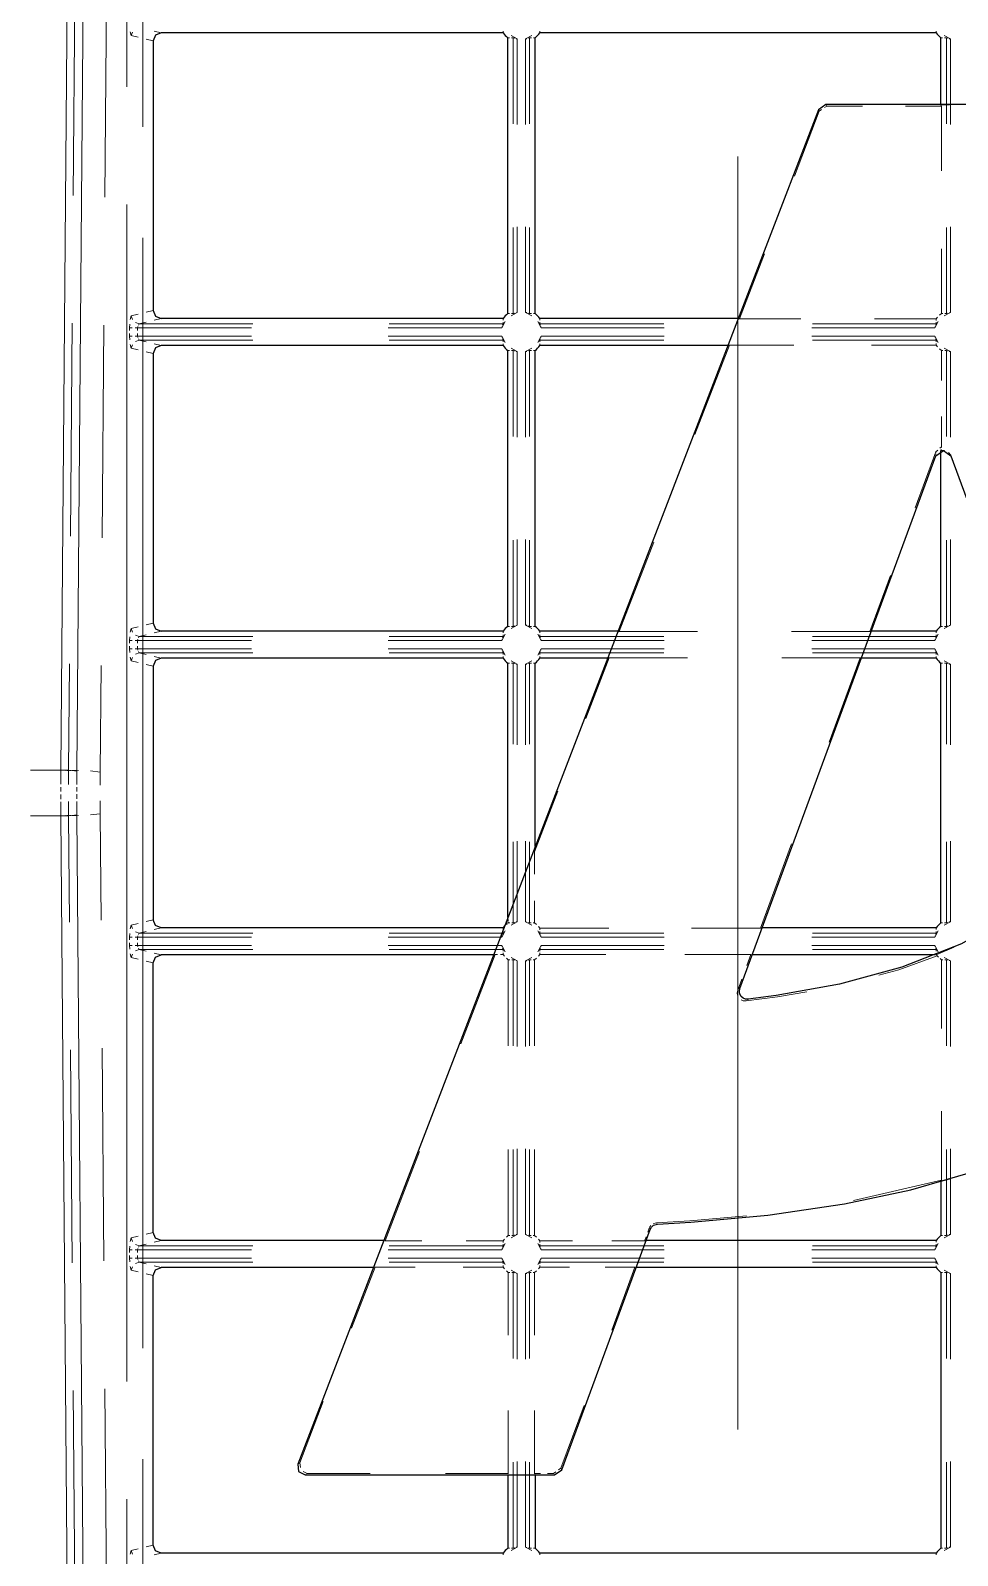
# Model space of a CAD drawing. Header units: millimetres. Extents: x 0 to 1989, y -338 to 950.
# Drawn here: x 734.3 to 849.9, y 416 to 606.2 of the extents above; entities that cross this region are included whole.
import ezdxf

# ---------------------------------------------------------------- set-up
doc = ezdxf.new("R2010")
doc.units = ezdxf.units.MM
doc.layers.add('DETAIL', color=8, linetype='Continuous')
doc.layers.add('FINE', color=9, linetype='Continuous')

msp = doc.modelspace()

# ---------------------------------------------------------------- linework, layer by layer
at = {"layer": 'DETAIL', "lineweight": 25}
for p, q in [((749.62, 604.89), (749.62, 571.28)), ((793.27, 605.88), (750.63, 605.88)), ((793.86, 570.87), (793.86, 605.29)), ((797.26, 570.87), (797.26, 605.29)), ((847.27, 605.88), (797.85, 605.88)), ((847.86, 596.95), (847.86, 605.29)), ((832.58, 596.31), (767.67, 427.37)), ((833.51, 596.95), (832.58, 596.31)), ((862.38, 596.95), (833.51, 596.95)), ((793.27, 570.28), (750.63, 570.28)), ((822.58, 570.28), (797.85, 570.28)), ((793.27, 566.88), (750.63, 566.88)), ((821.27, 566.88), (797.85, 566.88)), ((749.62, 565.89), (749.62, 532.28)), ((793.86, 531.87), (793.86, 566.29)), ((797.26, 531.87), (797.26, 566.29)), ((847.86, 531.87), (847.86, 553.76)), ((822.79, 486.68), (847.24, 553.14)), ((849.11, 553.14), (866.65, 505.34)), ((793.27, 531.28), (750.63, 531.28)), ((807.59, 531.28), (797.85, 531.28)), ((847.27, 531.28), (839.2, 531.28)), ((793.27, 527.88), (750.63, 527.88)), ((793.86, 495.55), (793.86, 527.29)), ((797.26, 504.39), (797.26, 527.29)), ((806.29, 527.88), (797.85, 527.88)), ((847.27, 527.88), (837.95, 527.88)), ((847.86, 494.87), (847.86, 527.29)), ((749.62, 526.89), (749.62, 495.28)), ((793.27, 494.28), (750.63, 494.28)), ((847.27, 494.28), (825.58, 494.28)), ((792.07, 490.88), (750.63, 490.88)), ((847.04, 490.88), (824.33, 490.88)), ((847.86, 462.61), (847.86, 455.87)), ((800.59, 426.67), (811.62, 456.65)), ((778.39, 455.28), (750.63, 455.28)), ((847.27, 455.28), (811.12, 455.28)), ((749.62, 417.28), (749.62, 450.89)), ((777.08, 451.88), (750.63, 451.88)), ((847.27, 451.88), (809.87, 451.88)), ((847.86, 451.29), (847.86, 416.87)), ((799.66, 426.02), (800.59, 426.67)), ((768.6, 426.02), (799.66, 426.02)), ((793.86, 426.02), (793.86, 416.87)), ((797.26, 426.02), (797.26, 416.87)), ((793.27, 416.28), (750.63, 416.28))]:
    msp.add_line(p, q, dxfattribs=at)
for points in [[(750.63, 605.88), (749.92, 605.59), (749.62, 604.89)], [(749.62, 571.28), (749.92, 570.57), (750.63, 570.28)], [(750.63, 566.88), (749.92, 566.59), (749.62, 565.89)], [(847.24, 553.14), (848.18, 553.81), (849.11, 553.14)], [(749.62, 532.28), (749.92, 531.57), (750.63, 531.28)], [(750.63, 527.88), (749.92, 527.59), (749.62, 526.89)], [(866.47, 504.33), (863.55, 501.27), (857.36, 496.25), (850.44, 492.28), (842.98, 489.34), (835.22, 487.24), (827.31, 485.81), (823.84, 485.35)], [(750.63, 494.28), (749.92, 494.57), (749.62, 495.28)], [(750.63, 455.28), (749.92, 455.57), (749.62, 456.28), (749.62, 489.89), (749.92, 490.59), (750.63, 490.88)], [(823.84, 485.35), (823.5, 485.36), (823.19, 485.49), (822.94, 485.71), (822.78, 486), (822.73, 486.33), (822.79, 486.68)], [(812.51, 457.3), (816.66, 457.54), (826.28, 458.42), (835.83, 459.83), (844.12, 461.6), (852.26, 463.94), (860.39, 467.05), (868.16, 470.97)], [(811.62, 456.65), (811.79, 456.94), (812.04, 457.16), (812.36, 457.28), (812.51, 457.3)], [(749.62, 450.89), (749.92, 451.59), (750.63, 451.88)], [(767.67, 427.37), (767.77, 426.45), (768.6, 426.02)], [(750.63, 416.28), (749.92, 416.57), (749.62, 417.28)]]:
    msp.add_lwpolyline(points, dxfattribs=at)
for points in [[(793.27, 605.88, 0.073324), (793.86, 605.29)], [(797.26, 605.29, 0.073616), (797.85, 605.88)], [(847.27, 605.88, 0.073246), (847.86, 605.29)], [(793.86, 570.87, 0.073627), (793.27, 570.28)], [(797.85, 570.28, 0.073454), (797.26, 570.87)], [(793.27, 566.88, 0.073393), (793.86, 566.29)], [(797.26, 566.29, 0.07335), (797.85, 566.88)], [(793.86, 531.87, 0.073316), (793.27, 531.28)], [(797.85, 531.28, 0.073339), (797.26, 531.87)], [(847.86, 531.87, 0.073316), (847.27, 531.28)], [(793.27, 527.88, 0.073393), (793.86, 527.29)], [(797.26, 527.29, 0.07335), (797.85, 527.88)], [(847.27, 527.88, 0.073316), (847.86, 527.29)], [(847.86, 494.87, 0.073361), (847.27, 494.28)], [(793.46, 494.51, 0.027262), (793.27, 494.28)], [(847.86, 455.87, 0.073393), (847.27, 455.28)], [(847.27, 451.88, 0.073442), (847.86, 451.29)], [(793.86, 416.87, 0.073393), (793.27, 416.28)], [(847.27, 416.28), (797.85, 416.28, 0.073339), (797.26, 416.87)], [(847.86, 416.87, 0.073393), (847.27, 416.28)]]:
    msp.add_lwpolyline(points, format="xyb", dxfattribs=at)
at = {"layer": 'FINE', "lineweight": 9}
for p, q in [((746.35, 623.62), (746.35, 599.16)), ((738.98, 618.1), (738.14, 513.92)), ((740.12, 513.8), (740.96, 617.99)), ((748.33, 594.17), (748.33, 617.26)), ((739.66, 585.61), (739.87, 612.17)), ((743.83, 611.94), (743.62, 585.39)), ((746.89, 605.57), (746.75, 606.02)), ((746.89, 605.57), (747.07, 606)), ((747.75, 605.35), (746.89, 605.57)), ((749.62, 604.89), (748.77, 605.1)), ((749.77, 606.1), (750.63, 605.88)), ((793.27, 606.1), (793.27, 605.88)), ((793.86, 605.29), (794.07, 605.29)), ((795.04, 605.14), (794.26, 605.56)), ((794.33, 605.29), (794.54, 605.29)), ((794.54, 594.53), (794.54, 605.29)), ((795.04, 605.14), (795.04, 594.48)), ((796.86, 605.56), (796.08, 605.14)), ((796.08, 605.14), (796.24, 605.17)), ((796.08, 594.48), (796.08, 605.14)), ((796.58, 605.29), (796.58, 594.53)), ((796.79, 605.29), (796.58, 605.29)), ((797.26, 605.29), (797.05, 605.29)), ((797.85, 605.88), (797.85, 606.1)), ((847.27, 606.1), (847.27, 605.88)), ((847.86, 605.29), (848.07, 605.29)), ((849.04, 605.14), (848.26, 605.56)), ((848.33, 605.29), (848.54, 605.29)), ((848.54, 594.53), (848.54, 605.29)), ((849.04, 605.14), (849.04, 594.48)), ((832.58, 596.31), (832.62, 596.26)), ((832.7, 596.13), (832.99, 596.33)), ((833.34, 596.57), (833.63, 596.77)), ((833.55, 596.89), (833.51, 596.95)), ((847.92, 596.77), (843.46, 596.77)), ((847.86, 596.94), (847.86, 596.95)), ((847.86, 596.93), (847.88, 596.88)), ((847.86, 596.93), (847.86, 596.93)), ((847.86, 596.93), (848.92, 596.93)), ((847.9, 596.82), (847.92, 596.77)), ((847.92, 596.77), (847.92, 588.68)), ((822.56, 590.47), (822.56, 431.69)), ((746.35, 584.48), (746.35, 437.68)), ((748.33, 441.84), (748.33, 580.33)), ((794.54, 570.87), (794.54, 581.63)), ((795.04, 581.69), (795.04, 571.03)), ((796.08, 571.03), (796.08, 581.69)), ((796.58, 581.63), (796.58, 570.87)), ((848.54, 570.87), (848.54, 581.63)), ((849.04, 581.69), (849.04, 571.03)), ((825.85, 578.32), (822.74, 570.22)), ((847.92, 578.97), (847.92, 570.88)), ((746.89, 570.6), (747.75, 570.81)), ((748.77, 571.06), (749.62, 571.28)), ((794.07, 570.87), (793.86, 570.87)), ((794.26, 570.6), (795.04, 571.03)), ((794.54, 570.87), (794.33, 570.87)), ((795.04, 571.03), (794.88, 570.99)), ((796.08, 571.03), (796.86, 570.6)), ((796.58, 570.87), (796.79, 570.87)), ((797.05, 570.87), (797.26, 570.87)), ((847.92, 570.88), (847.7, 570.69)), ((848.12, 570.88), (847.92, 570.88)), ((848.26, 570.6), (849.04, 571.03)), ((848.54, 570.87), (848.35, 570.88)), ((849.04, 571.03), (848.88, 570.99)), ((739.32, 543.13), (739.53, 569.68)), ((743.49, 569.45), (743.28, 542.9)), ((746.69, 569.1), (746.72, 569.57)), ((746.69, 569.1), (747, 569.1)), ((746.69, 568.78), (746.69, 569.1)), ((746.75, 570.14), (746.89, 570.6)), ((746.89, 570.6), (747.07, 570.16)), ((747.37, 569.1), (747.68, 569.1)), ((747.45, 569.78), (747.88, 569.6)), ((747.74, 569.26), (747.68, 569.1)), ((747.88, 569.6), (747.82, 569.44)), ((748.74, 569.81), (747.88, 569.6)), ((747.88, 569.6), (762.07, 569.6)), ((750.63, 570.28), (749.77, 570.07)), ((793.11, 569.1), (778.92, 569.1)), ((779.08, 569.6), (793.27, 569.6)), ((793.11, 569.1), (793.54, 569.88)), ((793.27, 570.07), (793.27, 570.28)), ((793.27, 569.6), (793.27, 569.81)), ((797.58, 569.88), (798.01, 569.1)), ((797.85, 570.28), (797.85, 570.07)), ((797.85, 569.81), (797.85, 569.6)), ((797.85, 569.6), (813.3, 569.6)), ((798.01, 569.1), (797.97, 569.26)), ((813.35, 569.1), (798.01, 569.1)), ((822.59, 570.28), (822.58, 570.28)), ((822.6, 570.28), (822.65, 570.26)), ((822.7, 570.24), (822.74, 570.22)), ((822.74, 570.22), (830.41, 570.22)), ((847.11, 569.1), (831.77, 569.1)), ((831.83, 569.6), (847.27, 569.6)), ((839.6, 570.22), (847.27, 570.22)), ((847.11, 569.1), (847.54, 569.88)), ((847.45, 570.44), (847.27, 570.22)), ((847.27, 570.03), (847.27, 570.22)), ((847.27, 569.6), (847.27, 569.79)), ((746.69, 568.06), (746.69, 568.39)), ((746.69, 568.06), (747, 568.06)), ((746.72, 567.59), (746.69, 568.06)), ((746.89, 566.57), (746.75, 567.02)), ((746.89, 566.57), (747.07, 567)), ((747.37, 568.06), (747.68, 568.06)), ((747.45, 567.38), (747.88, 567.56)), ((747.68, 568.39), (747.68, 568.06)), ((747.68, 568.06), (747.74, 567.91)), ((747.68, 568.06), (761.88, 568.06)), ((747.82, 567.72), (747.88, 567.56)), ((747.88, 567.56), (748.74, 567.35)), ((762.07, 567.56), (747.88, 567.56)), ((749.77, 567.1), (750.63, 566.88)), ((778.92, 568.06), (793.11, 568.06)), ((793.27, 567.56), (779.08, 567.56)), ((793.11, 568.06), (793.15, 567.91)), ((793.54, 567.28), (793.11, 568.06)), ((793.27, 567.56), (793.27, 567.35)), ((793.27, 567.1), (793.27, 566.88)), ((798.01, 568.06), (797.58, 567.28)), ((813.3, 567.56), (797.85, 567.56)), ((797.85, 567.35), (797.85, 567.56)), ((797.85, 566.88), (797.85, 567.1)), ((798.01, 568.06), (813.35, 568.06)), ((821.48, 566.94), (817.19, 555.78)), ((821.28, 566.88), (821.27, 566.88)), ((821.3, 566.88), (821.29, 566.88)), ((821.3, 566.88), (821.7, 567.94)), ((821.3, 566.88), (821.35, 566.9)), ((821.43, 566.93), (821.48, 566.94)), ((821.48, 566.94), (829.54, 566.94)), ((831.77, 568.06), (847.11, 568.06)), ((847.27, 567.56), (831.83, 567.56)), ((839.21, 566.94), (847.27, 566.94)), ((847.11, 568.06), (847.15, 567.91)), ((847.54, 567.28), (847.11, 568.06)), ((847.27, 567.56), (847.27, 567.37)), ((847.27, 567.14), (847.27, 566.94)), ((847.27, 566.94), (847.45, 566.72)), ((747.75, 566.35), (746.89, 566.57)), ((749.62, 565.89), (748.77, 566.1)), ((793.86, 566.29), (794.07, 566.29)), ((795.04, 566.14), (794.26, 566.56)), ((794.33, 566.29), (794.54, 566.29)), ((794.54, 555.53), (794.54, 566.29)), ((795.04, 566.14), (795.04, 555.48)), ((796.86, 566.56), (796.08, 566.14)), ((796.08, 566.14), (796.24, 566.17)), ((796.08, 555.48), (796.08, 566.14)), ((796.58, 566.29), (796.58, 555.53)), ((796.79, 566.29), (796.58, 566.29)), ((797.26, 566.29), (797.05, 566.29)), ((847.7, 566.48), (847.92, 566.29)), ((847.92, 566.29), (847.92, 562.54)), ((847.92, 566.29), (848.12, 566.29)), ((849.04, 566.14), (848.26, 566.56)), ((848.35, 566.29), (848.54, 566.29)), ((848.54, 555.53), (848.54, 566.29)), ((849.04, 566.14), (849.04, 555.48)), ((847.92, 558.03), (847.92, 554.28)), ((844.66, 546.64), (847.24, 553.65)), ((847.46, 553.85), (847.24, 553.65)), ((847.24, 553.65), (847.24, 553.49)), ((847.92, 554.28), (847.71, 554.09)), ((847.86, 553.82), (847.88, 553.97)), ((847.86, 553.8), (847.86, 553.82)), ((847.86, 553.82), (848.33, 553.79)), ((847.86, 553.76), (847.86, 553.78)), ((847.9, 554.14), (847.92, 554.28)), ((848.8, 553.56), (849.11, 553.21)), ((847.24, 553.3), (847.24, 553.14)), ((849.11, 553.19), (849.11, 553.21)), ((849.78, 551.38), (849.11, 553.21)), ((849.11, 553.14), (849.11, 553.16)), ((794.54, 531.87), (794.54, 542.63)), ((795.04, 542.69), (795.04, 532.03)), ((796.08, 532.03), (796.08, 542.69)), ((796.58, 542.63), (796.58, 531.87)), ((812.05, 542.38), (807.76, 531.22)), ((848.54, 531.87), (848.54, 542.63)), ((849.04, 542.69), (849.04, 532.03)), ((838.99, 531.22), (841.57, 538.23)), ((746.75, 531.14), (746.89, 531.6)), ((746.89, 531.6), (747.75, 531.81)), ((746.89, 531.6), (747.07, 531.16)), ((747.45, 530.78), (747.88, 530.6)), ((748.74, 530.81), (747.88, 530.6)), ((748.77, 532.06), (749.62, 532.28)), ((750.63, 531.28), (749.77, 531.07)), ((793.11, 530.1), (793.54, 530.88)), ((793.27, 531.07), (793.27, 531.28)), ((793.27, 530.6), (793.27, 530.81)), ((794.07, 531.87), (793.86, 531.87)), ((794.26, 531.6), (795.04, 532.03)), ((794.54, 531.87), (794.33, 531.87)), ((795.04, 532.03), (794.88, 531.99)), ((796.08, 532.03), (796.86, 531.6)), ((796.58, 531.87), (796.79, 531.87)), ((797.05, 531.87), (797.26, 531.87)), ((797.58, 530.88), (798.01, 530.1)), ((797.85, 531.28), (797.85, 531.07)), ((797.85, 530.81), (797.85, 530.6)), ((807.6, 531.28), (807.59, 531.28)), ((807.62, 531.28), (807.66, 531.26)), ((807.71, 531.24), (807.76, 531.22)), ((807.76, 531.22), (817.52, 531.22)), ((839.17, 531.28), (838.78, 530.22)), ((839.12, 531.26), (839.17, 531.28)), ((839.18, 531.28), (839.17, 531.28)), ((839.2, 531.28), (839.19, 531.28)), ((847.11, 530.1), (847.54, 530.88)), ((847.27, 531.07), (847.27, 531.28)), ((847.27, 530.6), (847.27, 530.81)), ((848.07, 531.87), (847.86, 531.87)), ((848.26, 531.6), (849.04, 532.03)), ((848.54, 531.87), (848.33, 531.87)), ((849.04, 532.03), (848.88, 531.99)), ((746.69, 530.1), (746.72, 530.57)), ((746.69, 530.1), (747, 530.1)), ((746.69, 529.78), (746.69, 530.1)), ((746.69, 529.06), (746.69, 529.39)), ((746.69, 529.06), (747, 529.06)), ((746.72, 528.59), (746.69, 529.06)), ((747.37, 530.1), (747.68, 530.1)), ((747.37, 529.06), (747.68, 529.06)), ((747.74, 530.25), (747.68, 530.1)), ((747.68, 530.1), (747.68, 529.78)), ((761.88, 530.1), (747.68, 530.1)), ((747.68, 529.39), (747.68, 529.06)), ((747.68, 529.06), (747.74, 528.91)), ((747.68, 529.06), (761.88, 529.06)), ((747.88, 530.6), (747.82, 530.44)), ((747.88, 530.6), (762.07, 530.6)), ((793.11, 530.1), (778.92, 530.1)), ((778.92, 529.06), (793.11, 529.06)), ((779.08, 530.6), (793.27, 530.6)), ((793.11, 529.06), (793.15, 528.91)), ((793.54, 528.28), (793.11, 529.06)), ((798.01, 529.06), (797.58, 528.28)), ((797.85, 530.6), (813.3, 530.6)), ((798.01, 530.1), (797.97, 530.26)), ((813.35, 530.1), (798.01, 530.1)), ((798.01, 529.06), (813.35, 529.06)), ((806.31, 527.88), (806.72, 528.94)), ((847.11, 530.1), (831.77, 530.1)), ((831.77, 529.06), (847.11, 529.06)), ((831.83, 530.6), (847.27, 530.6)), ((838.32, 528.94), (837.93, 527.88)), ((847.11, 529.06), (847.15, 528.91)), ((847.54, 528.28), (847.11, 529.06)), ((739.08, 513.92), (739.19, 527.19)), ((743.15, 526.97), (743.04, 513.69)), ((746.89, 527.57), (746.75, 528.02)), ((746.89, 527.57), (747.07, 528)), ((747.75, 527.35), (746.89, 527.57)), ((747.45, 528.38), (747.88, 528.56)), ((747.82, 528.72), (747.88, 528.56)), ((747.88, 528.56), (748.74, 528.35)), ((762.07, 528.56), (747.88, 528.56)), ((749.62, 526.89), (748.77, 527.1)), ((749.77, 528.1), (750.63, 527.88)), ((793.27, 528.56), (779.08, 528.56)), ((793.27, 528.56), (793.27, 528.35)), ((793.27, 528.1), (793.27, 527.88)), ((793.86, 527.29), (794.07, 527.29)), ((795.04, 527.14), (794.26, 527.56)), ((794.33, 527.29), (794.54, 527.29)), ((794.54, 517.16), (794.54, 527.29)), ((795.04, 527.14), (795.04, 517.1)), ((796.86, 527.56), (796.08, 527.14)), ((796.08, 527.14), (796.24, 527.17)), ((796.08, 517.1), (796.08, 527.14)), ((796.58, 527.29), (796.58, 517.16)), ((796.79, 527.29), (796.58, 527.29)), ((797.26, 527.29), (797.05, 527.29)), ((813.3, 528.56), (797.85, 528.56)), ((797.85, 528.35), (797.85, 528.56)), ((797.85, 527.88), (797.85, 528.1)), ((806.5, 527.94), (803.59, 520.38)), ((806.29, 527.88), (806.29, 527.88)), ((806.31, 527.88), (806.3, 527.88)), ((806.31, 527.88), (806.37, 527.9)), ((806.44, 527.93), (806.5, 527.94)), ((806.5, 527.94), (816.28, 527.94)), ((828.01, 527.94), (837.78, 527.94)), ((847.27, 528.56), (831.83, 528.56)), ((833.91, 517.41), (837.78, 527.94)), ((837.78, 527.94), (837.83, 527.93)), ((837.88, 527.9), (837.93, 527.88)), ((837.93, 527.88), (837.93, 527.88)), ((837.95, 527.88), (837.94, 527.88)), ((847.27, 528.56), (847.27, 528.35)), ((847.27, 528.1), (847.27, 527.88)), ((847.86, 527.29), (848.07, 527.29)), ((849.04, 527.14), (848.26, 527.56)), ((848.33, 527.29), (848.54, 527.29)), ((848.54, 517.16), (848.54, 527.29)), ((849.04, 527.14), (849.04, 517.1)), ((734.34, 513.92), (738.14, 513.92)), ((739.08, 513.92), (734.89, 513.92)), ((738.14, 512.18), (738.14, 513.92)), ((738.14, 513.92), (738.75, 513.9)), ((738.87, 513.9), (739.08, 513.89)), ((739.08, 513.92), (739.08, 512.14)), ((740.32, 513.88), (739.08, 513.92)), ((739.2, 513.89), (739.4, 513.88)), ((739.52, 513.87), (740.12, 513.8)), ((740.12, 513.8), (740.12, 512.14)), ((743.04, 513.69), (741.81, 513.83)), ((743.04, 512.06), (743.04, 513.69)), ((738.14, 511.26), (738.14, 511.83)), ((740.12, 511.8), (740.12, 511.25)), ((738.14, 510.33), (738.14, 510.91)), ((738.14, 508.25), (738.14, 509.98)), ((739.08, 510.02), (739.08, 508.25)), ((740.12, 510.92), (740.12, 510.36)), ((740.12, 510.03), (740.12, 508.36)), ((743.04, 508.47), (743.04, 510.1)), ((800.1, 511.3), (797.2, 503.74)), ((738.14, 508.25), (734.34, 508.25)), ((734.89, 508.25), (739.08, 508.25)), ((738.75, 508.26), (738.14, 508.25)), ((738.98, 404.06), (738.14, 508.25)), ((739.08, 508.27), (738.87, 508.27)), ((739.08, 508.25), (740.32, 508.28)), ((739.08, 508.25), (739.19, 494.97)), ((739.4, 508.28), (739.2, 508.28)), ((740.12, 508.36), (739.52, 508.29)), ((740.12, 508.36), (740.96, 404.17)), ((741.81, 508.34), (743.04, 508.47)), ((743.15, 495.2), (743.04, 508.47)), ((794.54, 494.87), (794.54, 505)), ((795.04, 505.06), (795.04, 495.03)), ((796.08, 495.03), (796.08, 505.06)), ((796.58, 505), (796.58, 494.87)), ((797.26, 504.33), (797.24, 504.14)), ((797.26, 504.37), (797.26, 504.39)), ((825.38, 494.22), (829.25, 504.76)), ((848.54, 494.87), (848.54, 505)), ((849.04, 505.06), (849.04, 495.03)), ((797.22, 503.92), (797.2, 503.74)), ((797.2, 503.74), (797.2, 500.97)), ((793.86, 495.49), (794.92, 498.25)), ((797.2, 497.65), (797.2, 494.88)), ((746.89, 494.6), (746.75, 494.14)), ((747.75, 494.81), (746.89, 494.6)), ((746.89, 494.6), (747.07, 494.16)), ((749.62, 495.28), (748.77, 495.06)), ((793.58, 494.61), (793.5, 494.55)), ((793.79, 494.88), (793.74, 494.73)), ((793.86, 495.53), (793.86, 495.55)), ((793.86, 495.49), (793.86, 495.5)), ((793.86, 495.49), (793.88, 495.4)), ((793.92, 495.22), (793.86, 495.07)), ((793.92, 494.88), (793.86, 494.83)), ((793.9, 495.3), (793.92, 495.22)), ((793.92, 495.22), (793.92, 495.11)), ((793.92, 494.98), (793.92, 494.88)), ((793.92, 494.88), (794.12, 494.88)), ((795.04, 495.03), (794.26, 494.6)), ((794.35, 494.88), (794.54, 494.87)), ((796.08, 495.03), (796.24, 494.99)), ((796.86, 494.6), (796.08, 495.03)), ((796.77, 494.88), (796.58, 494.87)), ((797.2, 494.88), (797, 494.88)), ((797.42, 494.69), (797.2, 494.88)), ((847.86, 494.87), (848.07, 494.87)), ((849.04, 495.03), (848.26, 494.6)), ((848.33, 494.87), (848.54, 494.87)), ((746.72, 493.57), (746.69, 493.1)), ((746.69, 493.1), (747, 493.1)), ((746.69, 493.1), (746.69, 492.78)), ((747.37, 493.1), (747.68, 493.1)), ((747.45, 493.78), (747.88, 493.6)), ((747.68, 493.1), (747.74, 493.26)), ((747.82, 493.44), (747.88, 493.6)), ((747.88, 493.6), (748.74, 493.81)), ((762.07, 493.6), (747.88, 493.6)), ((749.77, 494.07), (750.63, 494.28)), ((778.92, 493.1), (793.11, 493.1)), ((793.27, 493.6), (779.08, 493.6)), ((793.06, 493.41), (793.5, 494.55)), ((793.54, 493.88), (793.11, 493.1)), ((793.11, 493.1), (793.15, 493.26)), ((793.27, 494.07), (793.27, 494.28)), ((793.27, 493.6), (793.27, 493.81)), ((793.46, 494.51), (793.48, 494.52)), ((793.49, 494.54), (793.5, 494.55)), ((798.01, 493.1), (797.58, 493.88)), ((797.85, 494.22), (797.67, 494.44)), ((797.85, 494.22), (797.85, 494.03)), ((806.45, 494.22), (797.85, 494.22)), ((797.85, 493.79), (797.85, 493.6)), ((813.3, 493.6), (797.85, 493.6)), ((798.01, 493.1), (813.35, 493.1)), ((825.38, 494.22), (816.78, 494.22)), ((825.43, 494.24), (825.38, 494.22)), ((825.56, 494.28), (825.5, 494.26)), ((825.58, 494.28), (825.58, 494.28)), ((831.77, 493.1), (847.11, 493.1)), ((847.27, 493.6), (831.83, 493.6)), ((847.54, 493.88), (847.11, 493.1)), ((847.11, 493.1), (847.15, 493.26)), ((847.27, 494.07), (847.27, 494.28)), ((847.27, 493.6), (847.27, 493.81)), ((746.69, 492.39), (746.69, 492.06)), ((746.69, 492.06), (747, 492.06)), ((746.69, 492.06), (746.72, 491.59)), ((746.75, 491.02), (746.89, 490.57)), ((746.89, 490.57), (747.07, 491)), ((747.37, 492.06), (747.68, 492.06)), ((747.45, 491.38), (747.88, 491.56)), ((747.74, 491.91), (747.68, 492.06)), ((747.88, 491.56), (747.82, 491.72)), ((747.88, 491.56), (762.07, 491.56)), ((748.74, 491.35), (747.88, 491.56)), ((750.63, 490.88), (749.77, 491.1)), ((793.11, 492.06), (778.92, 492.06)), ((779.08, 491.56), (793.27, 491.56)), ((792.28, 490.94), (787.99, 479.78)), ((792.08, 490.88), (792.07, 490.88)), ((792.09, 490.88), (792.53, 492.03)), ((792.15, 490.9), (792.09, 490.88)), ((792.09, 490.88), (792.09, 490.88)), ((792.28, 490.94), (792.22, 490.93)), ((792.59, 490.94), (792.28, 490.94)), ((793.27, 490.94), (792.96, 490.94)), ((793.11, 492.06), (793.54, 491.28)), ((793.27, 491.56), (793.27, 491.37)), ((793.27, 491.14), (793.27, 490.94)), ((793.27, 490.94), (793.45, 490.72)), ((797.58, 491.28), (798.01, 492.06)), ((797.67, 490.72), (797.85, 490.94)), ((797.85, 491.56), (813.3, 491.56)), ((797.85, 491.37), (797.85, 491.56)), ((797.85, 490.94), (797.85, 491.14)), ((806.08, 490.94), (797.85, 490.94)), ((798.01, 492.06), (797.97, 491.91)), ((813.35, 492.06), (798.01, 492.06)), ((824.17, 490.94), (815.95, 490.94)), ((823.66, 489.55), (824.17, 490.94)), ((824.21, 490.93), (824.17, 490.94)), ((824.31, 490.88), (824.27, 490.9)), ((824.7, 491.94), (824.31, 490.88)), ((824.32, 490.88), (824.31, 490.88)), ((824.33, 490.88), (824.33, 490.88)), ((847.11, 492.06), (831.77, 492.06)), ((831.83, 491.56), (847.27, 491.56)), ((847.12, 490.88), (847.04, 490.88)), ((847.11, 492.06), (847.54, 491.28)), ((847.27, 490.88), (847.2, 490.88)), ((847.27, 491.56), (847.27, 491.35)), ((847.27, 491.1), (847.27, 490.88)), ((847.28, 490.88), (849.51, 491.86)), ((847.28, 490.88), (847.31, 490.84)), ((746.89, 490.57), (747.75, 490.35)), ((748.77, 490.1), (749.62, 489.89)), ((793.7, 490.48), (793.92, 490.29)), ((793.92, 490.29), (793.92, 479.53)), ((794.12, 490.29), (793.92, 490.29)), ((794.26, 490.56), (795.04, 490.14)), ((794.54, 490.29), (794.35, 490.29)), ((794.54, 490.29), (794.54, 479.53)), ((795.04, 490.14), (794.88, 490.17)), ((795.04, 479.48), (795.04, 490.14)), ((796.08, 490.14), (796.86, 490.56)), ((796.08, 490.14), (796.08, 479.48)), ((796.58, 490.29), (796.77, 490.29)), ((796.58, 479.53), (796.58, 490.29)), ((797, 490.29), (797.2, 490.29)), ((797.2, 490.29), (797.42, 490.48)), ((797.2, 490.29), (797.2, 479.53)), ((847.75, 490.43), (847.92, 490.29)), ((847.92, 490.29), (847.92, 481.69)), ((848.12, 490.29), (847.92, 490.29)), ((848.26, 490.56), (849.04, 490.14)), ((848.54, 490.29), (848.35, 490.29)), ((848.54, 490.29), (848.54, 479.53)), ((849.04, 490.14), (848.88, 490.17)), ((849.04, 479.48), (849.04, 490.14)), ((822.52, 486.47), (823.04, 487.87)), ((822.61, 486.54), (822.52, 486.47)), ((822.79, 486.68), (822.71, 486.62)), ((823.58, 485.14), (823.66, 485.2)), ((823.76, 485.28), (823.84, 485.35)), ((739.32, 479.04), (739.53, 452.48)), ((743.49, 452.71), (743.28, 479.26)), ((847.92, 471.38), (847.92, 462.79)), ((782.84, 466.38), (778.55, 455.22)), ((793.92, 466.63), (793.92, 455.88)), ((794.54, 466.63), (794.54, 455.87)), ((795.04, 456.03), (795.04, 466.69)), ((796.08, 466.69), (796.08, 456.03)), ((796.58, 455.87), (796.58, 466.63)), ((797.2, 466.63), (797.2, 455.88)), ((848.54, 466.63), (848.54, 455.87)), ((849.04, 456.03), (849.04, 466.69)), ((836.96, 460.27), (847.92, 462.79)), ((848.92, 462.93), (847.86, 462.61)), ((811.32, 456.32), (811.5, 456.82)), ((812.51, 457.3), (812.47, 457.35)), ((746.89, 455.6), (746.75, 455.14)), ((747.75, 455.81), (746.89, 455.6)), ((746.89, 455.6), (747.07, 455.16)), ((747.45, 454.78), (747.88, 454.6)), ((747.88, 454.6), (748.74, 454.81)), ((749.62, 456.28), (748.77, 456.06)), ((749.77, 455.07), (750.63, 455.28)), ((778.4, 455.28), (778.39, 455.28)), ((778.46, 455.26), (778.41, 455.28)), ((778.55, 455.22), (778.51, 455.24)), ((783.15, 455.22), (778.55, 455.22)), ((793.27, 455.22), (788.67, 455.22)), ((793.54, 454.88), (793.11, 454.1)), ((793.45, 455.44), (793.27, 455.22)), ((793.27, 455.03), (793.27, 455.22)), ((793.27, 454.6), (793.27, 454.79)), ((793.92, 455.88), (793.7, 455.69)), ((793.92, 455.88), (794.12, 455.88)), ((795.04, 456.03), (794.26, 455.6)), ((794.35, 455.88), (794.54, 455.87)), ((796.08, 456.03), (796.24, 455.99)), ((796.86, 455.6), (796.08, 456.03)), ((796.77, 455.88), (796.58, 455.87)), ((797.2, 455.88), (797, 455.88)), ((797.42, 455.69), (797.2, 455.88)), ((798.01, 454.1), (797.58, 454.88)), ((797.85, 455.22), (797.67, 455.44)), ((797.85, 454.79), (797.85, 454.6)), ((810.91, 455.22), (806.83, 455.22)), ((810.91, 455.22), (811.1, 455.72)), ((810.97, 455.24), (810.91, 455.22)), ((811.1, 455.28), (811.04, 455.26)), ((811.12, 455.28), (811.11, 455.28)), ((847.54, 454.88), (847.11, 454.1)), ((847.27, 455.07), (847.27, 455.28)), ((847.27, 454.6), (847.27, 454.81)), ((847.86, 455.87), (848.07, 455.87)), ((849.04, 456.03), (848.26, 455.6)), ((848.33, 455.87), (848.54, 455.87)), ((746.72, 454.57), (746.69, 454.1)), ((746.69, 454.1), (747, 454.1)), ((746.69, 454.1), (746.69, 453.78)), ((746.69, 453.39), (746.69, 453.06)), ((746.69, 453.06), (747, 453.06)), ((746.69, 453.06), (746.72, 452.59)), ((747.37, 454.1), (747.68, 454.1)), ((747.37, 453.06), (747.68, 453.06)), ((747.68, 454.1), (747.74, 454.26)), ((747.68, 454.1), (761.88, 454.1)), ((747.68, 453.78), (747.68, 454.1)), ((747.68, 453.06), (747.68, 453.39)), ((747.74, 452.91), (747.68, 453.06)), ((761.88, 453.06), (747.68, 453.06)), ((747.82, 454.44), (747.88, 454.6)), ((747.88, 452.56), (747.82, 452.72)), ((762.07, 454.6), (747.88, 454.6)), ((777.11, 451.88), (777.52, 452.94)), ((778.92, 454.1), (793.11, 454.1)), ((793.11, 453.06), (778.92, 453.06)), ((793.27, 454.6), (779.08, 454.6)), ((793.11, 454.1), (793.15, 454.26)), ((793.11, 453.06), (793.54, 452.28)), ((797.58, 452.28), (798.01, 453.06)), ((813.3, 454.6), (797.85, 454.6)), ((798.01, 453.06), (797.97, 452.91)), ((798.01, 454.1), (813.35, 454.1)), ((813.35, 453.06), (798.01, 453.06)), ((810.24, 452.94), (809.85, 451.88)), ((831.77, 454.1), (847.11, 454.1)), ((847.11, 453.06), (831.77, 453.06)), ((847.27, 454.6), (831.83, 454.6)), ((847.11, 454.1), (847.15, 454.26)), ((847.11, 453.06), (847.54, 452.28)), ((746.75, 452.02), (746.89, 451.57)), ((746.89, 451.57), (747.07, 452)), ((746.89, 451.57), (747.75, 451.35)), ((747.45, 452.38), (747.88, 452.56)), ((748.77, 451.1), (749.62, 450.89)), ((750.63, 451.88), (749.77, 452.1)), ((777.3, 451.94), (774.37, 444.32)), ((777.09, 451.88), (777.08, 451.88)), ((777.11, 451.88), (777.1, 451.88)), ((777.17, 451.9), (777.11, 451.88)), ((777.3, 451.94), (777.24, 451.93)), ((782.29, 451.94), (777.3, 451.94)), ((779.08, 452.56), (793.27, 452.56)), ((793.27, 451.94), (788.28, 451.94)), ((793.27, 452.56), (793.27, 452.37)), ((793.27, 452.14), (793.27, 451.94)), ((793.27, 451.94), (793.45, 451.72)), ((793.7, 451.48), (793.92, 451.29)), ((793.92, 451.29), (793.92, 443.45)), ((794.12, 451.29), (793.92, 451.29)), ((794.26, 451.56), (795.04, 451.14)), ((794.54, 451.29), (794.35, 451.29)), ((794.54, 451.29), (794.54, 440.53)), ((795.04, 451.14), (794.88, 451.17)), ((795.04, 440.48), (795.04, 451.14)), ((796.08, 451.14), (796.86, 451.56)), ((796.08, 451.14), (796.08, 440.48)), ((796.58, 440.53), (796.58, 451.29)), ((796.58, 451.29), (796.77, 451.29)), ((797, 451.29), (797.2, 451.29)), ((797.2, 451.29), (797.42, 451.48)), ((797.2, 451.29), (797.2, 443.45)), ((797.67, 451.72), (797.85, 451.94)), ((797.85, 452.56), (813.3, 452.56)), ((797.85, 452.37), (797.85, 452.56)), ((797.85, 451.94), (797.85, 452.14)), ((801.56, 451.94), (797.85, 451.94)), ((806.82, 444.1), (809.71, 451.94)), ((809.85, 451.88), (809.8, 451.9)), ((809.86, 451.88), (809.85, 451.88)), ((809.87, 451.88), (809.86, 451.88)), ((831.83, 452.56), (847.27, 452.56)), ((847.27, 452.56), (847.27, 452.35)), ((847.27, 452.1), (847.27, 451.88)), ((848.07, 451.29), (847.86, 451.29)), ((848.26, 451.56), (849.04, 451.14)), ((848.54, 451.29), (848.33, 451.29)), ((848.54, 451.29), (848.54, 440.53)), ((849.04, 451.14), (848.88, 451.17)), ((849.04, 440.48), (849.04, 451.14)), ((739.66, 436.55), (739.87, 410)), ((743.83, 410.22), (743.62, 436.78)), ((793.92, 434.04), (793.92, 426.19)), ((800.47, 426.85), (803.36, 434.69)), ((748.33, 404.91), (748.33, 427.99)), ((767.75, 427.43), (767.67, 427.37)), ((767.99, 426.97), (767.92, 427.55)), ((768.85, 426.19), (768.34, 426.46)), ((768.77, 426.14), (768.85, 426.19)), ((768.85, 426.19), (776.69, 426.19)), ((786.09, 426.19), (793.92, 426.19)), ((793.88, 426.09), (793.86, 426.04)), ((793.92, 426.19), (793.9, 426.15)), ((794.54, 427.63), (794.54, 416.87)), ((795.04, 417.03), (795.04, 427.69)), ((796.08, 427.69), (796.08, 417.03)), ((796.58, 416.87), (796.58, 427.63)), ((797.2, 426.19), (797.93, 426.19)), ((797.24, 426.09), (797.26, 426.04)), ((798.8, 426.19), (799.54, 426.19)), ((799.83, 426.4), (799.54, 426.19)), ((799.54, 426.19), (799.57, 426.14)), ((800.47, 426.85), (800.18, 426.64)), ((800.51, 426.79), (800.47, 426.85)), ((800.59, 426.67), (800.55, 426.73)), ((848.54, 427.63), (848.54, 416.87)), ((849.04, 417.03), (849.04, 427.69)), ((768.6, 426.02), (768.68, 426.07)), ((793.86, 426.03), (793.86, 426.02)), ((797.26, 426.04), (796.2, 426.04)), ((797.26, 426.04), (797.26, 426.03)), ((797.26, 426.03), (797.26, 426.02)), ((799.62, 426.07), (799.66, 426.02)), ((746.35, 423.01), (746.35, 398.54)), ((746.89, 416.6), (746.75, 416.14)), ((747.75, 416.81), (746.89, 416.6)), ((746.89, 416.6), (747.07, 416.16)), ((749.62, 417.28), (748.77, 417.06)), ((793.86, 416.87), (794.07, 416.87)), ((795.04, 417.03), (794.26, 416.6)), ((794.33, 416.87), (794.54, 416.87)), ((796.08, 417.03), (796.24, 416.99)), ((796.86, 416.6), (796.08, 417.03)), ((796.79, 416.87), (796.58, 416.87)), ((797.26, 416.87), (797.05, 416.87)), ((847.86, 416.87), (848.07, 416.87)), ((849.04, 417.03), (848.26, 416.6)), ((848.33, 416.87), (848.54, 416.87)), ((749.77, 416.07), (750.63, 416.28)), ((793.27, 416.07), (793.27, 416.28)), ((797.85, 416.28), (797.85, 416.07)), ((847.27, 416.07), (847.27, 416.28))]:
    msp.add_line(p, q, dxfattribs=at)
for points in [[(794.54, 605.29), (794.57, 605.28), (794.65, 605.25), (794.7, 605.23)], [(794.88, 605.18), (794.92, 605.16), (795.04, 605.14)], [(796.42, 605.23), (796.51, 605.26), (796.57, 605.29), (796.58, 605.29)], [(848.54, 605.29), (848.57, 605.28), (848.65, 605.25), (848.7, 605.23)], [(848.88, 605.18), (848.92, 605.16), (849.04, 605.14)], [(832.66, 596.19), (832.7, 596.13), (829.59, 588.04)], [(838.1, 596.77), (833.63, 596.77), (833.59, 596.83)], [(794.7, 570.93), (794.61, 570.9), (794.55, 570.88), (794.54, 570.87)], [(796.24, 570.99), (796.2, 571), (796.08, 571.03)], [(796.58, 570.87), (796.55, 570.89), (796.47, 570.91), (796.42, 570.93)], [(848.7, 570.93), (848.61, 570.9), (848.55, 570.88), (848.54, 570.87)], [(761.88, 569.1), (747.68, 569.1), (747.68, 568.78)], [(793.15, 569.26), (793.14, 569.22), (793.11, 569.1)], [(793.27, 569.6), (793.26, 569.57), (793.23, 569.49), (793.21, 569.44)], [(797.91, 569.44), (797.88, 569.53), (797.86, 569.59), (797.85, 569.6)], [(822.19, 569.22), (822.6, 570.28), (822.59, 570.28)], [(847.15, 569.26), (847.14, 569.22), (847.11, 569.1)], [(847.27, 569.6), (847.26, 569.57), (847.23, 569.49), (847.21, 569.44)], [(793.21, 567.72), (793.24, 567.63), (793.27, 567.57), (793.27, 567.56)], [(797.85, 567.56), (797.86, 567.6), (797.89, 567.67), (797.91, 567.72)], [(797.97, 567.91), (797.98, 567.95), (798.01, 568.06)], [(847.21, 567.72), (847.24, 567.63), (847.26, 567.57), (847.27, 567.56)], [(794.54, 566.29), (794.57, 566.28), (794.65, 566.25), (794.7, 566.23)], [(794.88, 566.18), (794.92, 566.16), (795.04, 566.14)], [(796.42, 566.23), (796.51, 566.26), (796.57, 566.29), (796.58, 566.29)], [(848.54, 566.29), (848.57, 566.28), (848.65, 566.25), (848.7, 566.23)], [(848.88, 566.18), (848.92, 566.16), (849.04, 566.14)], [(794.7, 531.93), (794.61, 531.9), (794.55, 531.88), (794.54, 531.87)], [(796.24, 531.99), (796.2, 532), (796.08, 532.03)], [(796.58, 531.87), (796.55, 531.89), (796.47, 531.91), (796.42, 531.93)], [(807.21, 530.22), (807.62, 531.28), (807.61, 531.28)], [(829.23, 531.22), (838.99, 531.22), (839.05, 531.24)], [(848.7, 531.93), (848.61, 531.9), (848.55, 531.88), (848.54, 531.87)], [(793.15, 530.26), (793.14, 530.22), (793.11, 530.1)], [(793.27, 530.6), (793.26, 530.57), (793.23, 530.49), (793.21, 530.44)], [(797.91, 530.44), (797.88, 530.53), (797.86, 530.59), (797.85, 530.6)], [(797.97, 528.91), (797.98, 528.95), (798.01, 529.06)], [(847.15, 530.26), (847.14, 530.22), (847.11, 530.1)], [(847.27, 530.6), (847.26, 530.57), (847.23, 530.49), (847.21, 530.44)], [(793.21, 528.72), (793.24, 528.63), (793.27, 528.57), (793.27, 528.56)], [(794.54, 527.29), (794.57, 527.28), (794.65, 527.25), (794.7, 527.23)], [(794.88, 527.18), (794.92, 527.16), (795.04, 527.14)], [(796.42, 527.23), (796.51, 527.26), (796.57, 527.29), (796.58, 527.29)], [(797.85, 528.56), (797.86, 528.6), (797.89, 528.67), (797.91, 528.72)], [(847.21, 528.72), (847.24, 528.63), (847.26, 528.57), (847.27, 528.56)], [(848.54, 527.29), (848.57, 527.28), (848.65, 527.25), (848.7, 527.23)], [(848.88, 527.18), (848.92, 527.16), (849.04, 527.14)], [(796.2, 501.56), (797.26, 504.33), (797.26, 504.35)], [(793.79, 494.78), (793.74, 494.73), (793.66, 494.67)], [(794.54, 494.87), (794.57, 494.89), (794.65, 494.91), (794.7, 494.93)], [(794.88, 494.99), (794.92, 495), (795.04, 495.03)], [(796.42, 494.93), (796.51, 494.9), (796.57, 494.88), (796.58, 494.87)], [(848.54, 494.87), (848.57, 494.89), (848.65, 494.91), (848.7, 494.93)], [(848.88, 494.99), (848.92, 495), (849.04, 495.03)], [(747.68, 492.78), (747.68, 493.1), (761.88, 493.1)], [(793.21, 493.44), (793.24, 493.53), (793.27, 493.59), (793.27, 493.6)], [(797.85, 493.6), (797.86, 493.57), (797.89, 493.49), (797.91, 493.44)], [(797.97, 493.26), (797.98, 493.22), (798.01, 493.1)], [(825.57, 494.28), (825.56, 494.28), (825.17, 493.22)], [(847.21, 493.44), (847.24, 493.53), (847.26, 493.59), (847.27, 493.6)], [(761.88, 492.06), (747.68, 492.06), (747.68, 492.39)], [(793.15, 491.91), (793.14, 491.95), (793.11, 492.06)], [(793.27, 491.56), (793.26, 491.6), (793.23, 491.67), (793.21, 491.72)], [(797.91, 491.72), (797.88, 491.63), (797.86, 491.57), (797.85, 491.56)], [(847.4, 490.77), (842.61, 489.04), (840.13, 488.34)], [(847.15, 491.91), (847.14, 491.95), (847.11, 492.06)], [(847.27, 491.56), (847.26, 491.6), (847.23, 491.67), (847.21, 491.72)], [(847.36, 490.8), (847.4, 490.77), (847.56, 490.61)], [(794.7, 490.23), (794.61, 490.26), (794.55, 490.29), (794.54, 490.29)], [(796.24, 490.18), (796.2, 490.16), (796.08, 490.14)], [(796.58, 490.29), (796.55, 490.28), (796.47, 490.25), (796.42, 490.23)], [(848.7, 490.23), (848.61, 490.26), (848.55, 490.29), (848.54, 490.29)], [(822.52, 486.47), (822.46, 486.14), (822.51, 485.85)], [(822.97, 485.27), (823.22, 485.16), (823.58, 485.14)], [(831.16, 486.28), (827.5, 485.66), (823.58, 485.14)], [(811.7, 457.12), (811.57, 456.96), (811.5, 456.82)], [(811.5, 456.82), (811.52, 456.79), (811.54, 456.76)], [(811.59, 456.7), (811.62, 456.66), (811.62, 456.65)], [(812.39, 457.47), (812.06, 457.4), (812.04, 457.38)], [(812.39, 457.47), (816.54, 457.7), (823.6, 458.35)], [(812.43, 457.41), (812.41, 457.44), (812.39, 457.47)], [(778.01, 454.22), (778.41, 455.28), (778.41, 455.28)], [(794.54, 455.87), (794.57, 455.89), (794.65, 455.91), (794.7, 455.93)], [(794.88, 455.99), (794.92, 456), (795.04, 456.03)], [(796.42, 455.93), (796.51, 455.9), (796.57, 455.88), (796.58, 455.87)], [(801.94, 455.22), (797.85, 455.22), (797.85, 455.03)], [(811.11, 455.28), (811.1, 455.28), (810.71, 454.22)], [(848.54, 455.87), (848.57, 455.89), (848.65, 455.91), (848.7, 455.93)], [(848.88, 455.99), (848.92, 456), (849.04, 456.03)], [(793.15, 452.91), (793.14, 452.95), (793.11, 453.06)], [(793.21, 454.44), (793.24, 454.53), (793.27, 454.59), (793.27, 454.6)], [(793.27, 452.56), (793.26, 452.6), (793.23, 452.67), (793.21, 452.72)], [(797.85, 454.6), (797.86, 454.57), (797.89, 454.49), (797.91, 454.44)], [(797.91, 452.72), (797.88, 452.63), (797.86, 452.57), (797.85, 452.56)], [(797.97, 454.26), (797.98, 454.22), (798.01, 454.1)], [(847.15, 452.91), (847.14, 452.95), (847.11, 453.06)], [(847.21, 454.44), (847.24, 454.53), (847.26, 454.59), (847.27, 454.6)], [(847.27, 452.56), (847.26, 452.6), (847.23, 452.67), (847.21, 452.72)], [(748.74, 452.35), (747.88, 452.56), (762.07, 452.56)], [(794.7, 451.23), (794.61, 451.26), (794.55, 451.29), (794.54, 451.29)], [(796.24, 451.18), (796.2, 451.16), (796.08, 451.14)], [(796.58, 451.29), (796.55, 451.28), (796.47, 451.25), (796.42, 451.23)], [(809.75, 451.93), (809.71, 451.94), (806, 451.94)], [(848.7, 451.23), (848.61, 451.26), (848.55, 451.29), (848.54, 451.29)], [(770.85, 435.17), (767.92, 427.55), (767.84, 427.49)], [(797.2, 434.04), (797.2, 426.19), (797.22, 426.15)], [(794.92, 426.04), (793.86, 426.04), (793.86, 426.03)], [(794.54, 416.87), (794.57, 416.89), (794.65, 416.91), (794.7, 416.93)], [(794.88, 416.99), (794.92, 417), (795.04, 417.03)], [(796.42, 416.93), (796.51, 416.9), (796.57, 416.88), (796.58, 416.87)], [(848.54, 416.87), (848.57, 416.89), (848.65, 416.91), (848.7, 416.93)], [(848.88, 416.99), (848.92, 417), (849.04, 417.03)]]:
    msp.add_lwpolyline(points, dxfattribs=at)

doc.saveas('drawing.dxf')
